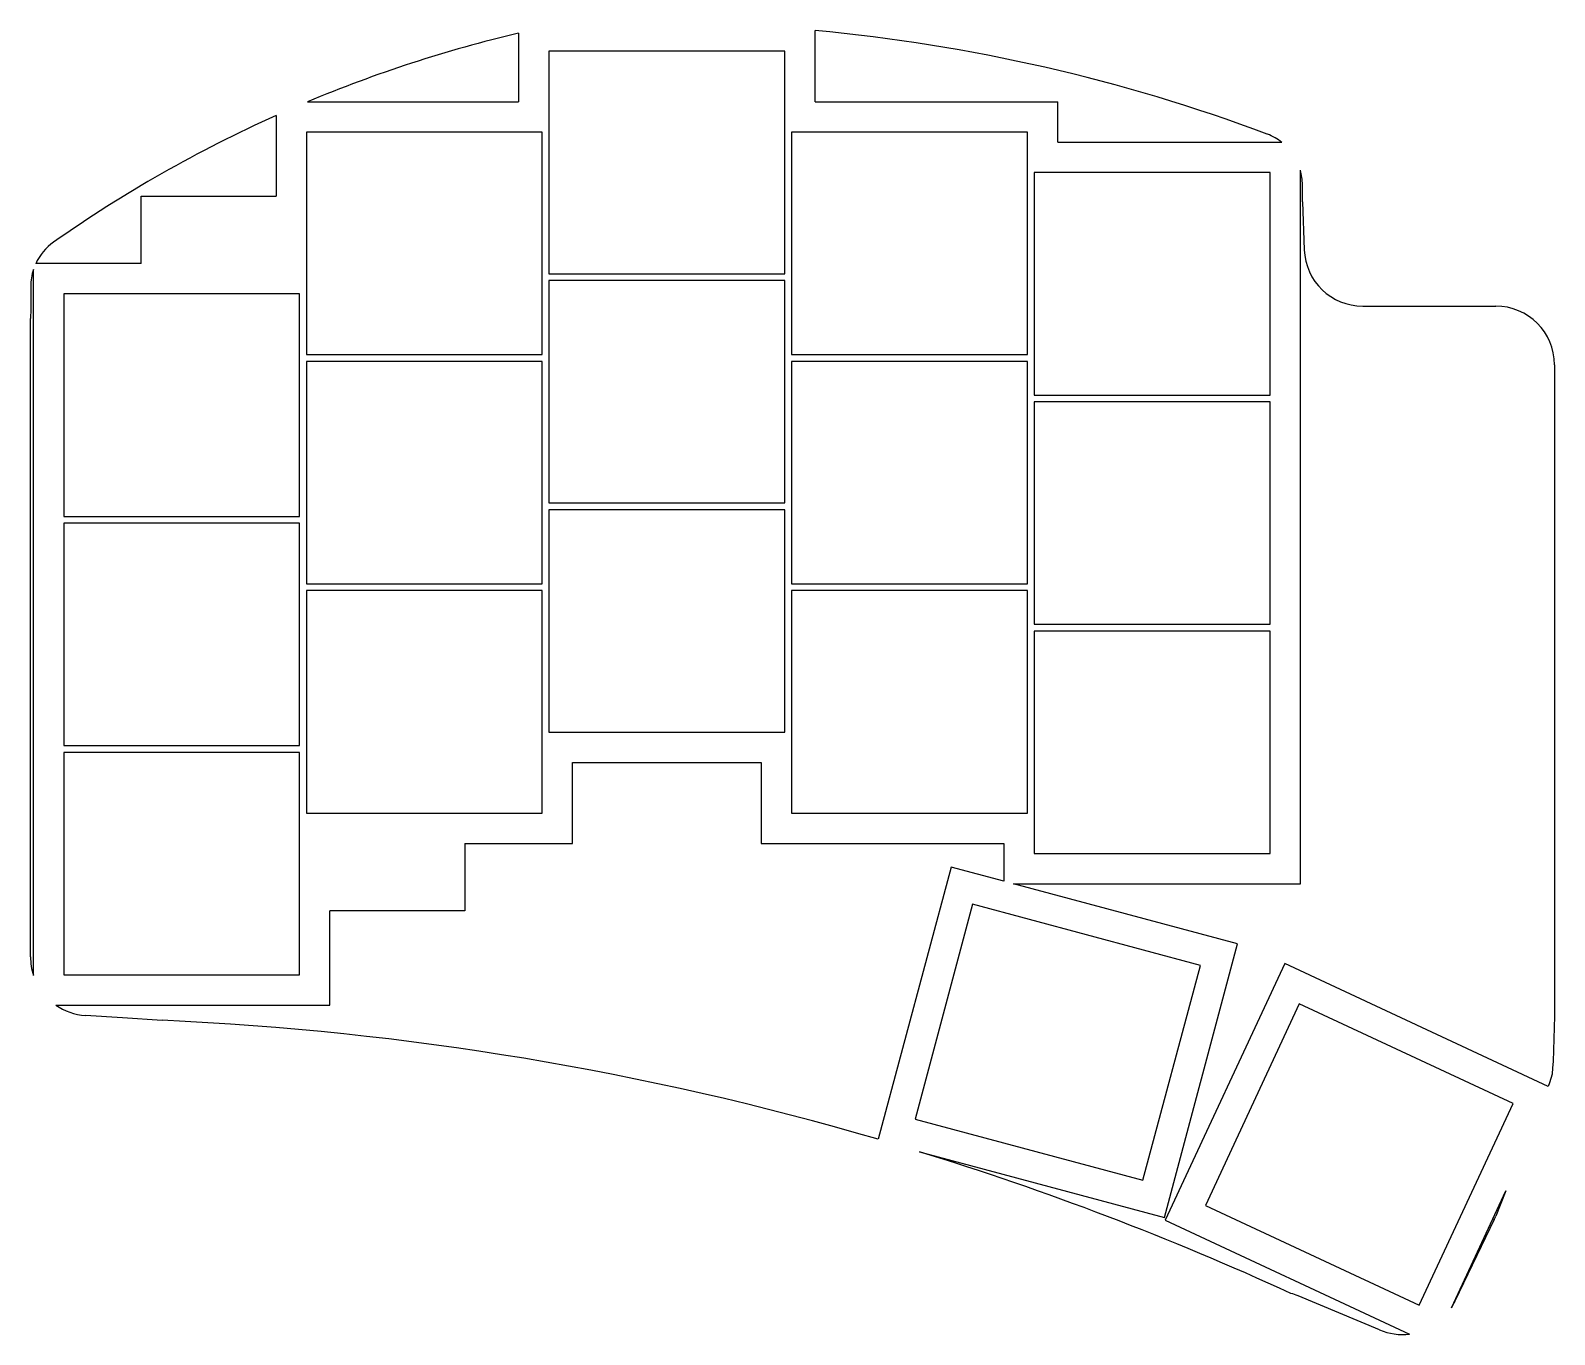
# Model space of a CAD drawing. Header units: millimetres. Extents: x 89 to 202, y -135 to -38.
import ezdxf

# ---------------------------------------------------------------- set-up
doc = ezdxf.new("R2010")
doc.units = ezdxf.units.MM

msp = doc.modelspace()

# ---------------------------------------------------------------- linework, layer by layer
for p, q in [((125, -38.4), (125, -43.5)), ((147, -43.5), (147, -38.21)), ((144.75, -39.75), (127.25, -39.75)), ((127.25, -39.75), (127.25, -56.25)), ((144.75, -56.25), (144.75, -39.75)), ((109.33, -43.5), (125, -43.5)), ((147, -43.5), (165, -43.5)), ((165, -46.5), (165, -43.5)), ((107, -44.51), (107, -50.5)), ((126.75, -45.75), (109.25, -45.75)), ((109.25, -45.75), (109.25, -62.25)), ((126.75, -62.25), (126.75, -45.75)), ((162.75, -45.75), (145.25, -45.75)), ((145.25, -45.75), (145.25, -62.25)), ((162.75, -62.25), (162.75, -45.75)), ((165, -46.5), (181.63, -46.5)), ((183, -101.5), (183, -48.57)), ((180.75, -48.75), (163.25, -48.75)), ((163.25, -48.75), (163.25, -65.25)), ((180.75, -65.25), (180.75, -48.75)), ((183.15, -50.91), (183.15, -49.64)), ((97, -50.5), (107, -50.5)), ((97, -55.5), (97, -50.5)), ((183.15, -50.91), (183.28, -54.47)), ((89, -108.29), (89, -55.93)), ((97, -55.5), (89.17, -55.5)), ((127.25, -56.25), (144.75, -56.25)), ((88.8, -57.18), (88.8, -59.16)), ((144.75, -56.75), (127.25, -56.75)), ((127.25, -56.75), (127.25, -73.25)), ((144.75, -73.25), (144.75, -56.75)), ((108.75, -57.75), (91.25, -57.75)), ((91.25, -57.75), (91.25, -74.25)), ((108.75, -74.25), (108.75, -57.75)), ((187.63, -58.65), (197.5, -58.65)), ((88.78, -106.92), (88.78, -59.58)), ((109.25, -62.25), (126.75, -62.25)), ((126.75, -62.75), (109.25, -62.75)), ((109.25, -62.75), (109.25, -79.25)), ((126.75, -79.25), (126.75, -62.75)), ((145.25, -62.25), (162.75, -62.25)), ((162.75, -62.75), (145.25, -62.75)), ((145.25, -62.75), (145.25, -79.25)), ((162.75, -79.25), (162.75, -62.75)), ((201.85, -63), (201.85, -110.8)), ((163.25, -65.25), (180.75, -65.25)), ((180.75, -65.75), (163.25, -65.75)), ((163.25, -65.75), (163.25, -82.25)), ((180.75, -82.25), (180.75, -65.75)), ((127.25, -73.25), (144.75, -73.25)), ((91.25, -74.25), (108.75, -74.25)), ((144.75, -73.75), (127.25, -73.75)), ((127.25, -73.75), (127.25, -90.25)), ((144.75, -90.25), (144.75, -73.75)), ((108.75, -74.75), (91.25, -74.75)), ((91.25, -74.75), (91.25, -91.25)), ((108.75, -91.25), (108.75, -74.75)), ((109.25, -79.25), (126.75, -79.25)), ((126.75, -79.75), (109.25, -79.75)), ((109.25, -79.75), (109.25, -96.25)), ((126.75, -96.25), (126.75, -79.75)), ((145.25, -79.25), (162.75, -79.25)), ((162.75, -79.75), (145.25, -79.75)), ((145.25, -79.75), (145.25, -96.25)), ((162.75, -96.25), (162.75, -79.75)), ((163.25, -82.25), (180.75, -82.25)), ((180.75, -82.75), (163.25, -82.75)), ((163.25, -82.75), (163.25, -99.25)), ((180.75, -99.25), (180.75, -82.75)), ((127.25, -90.25), (144.75, -90.25)), ((91.25, -91.25), (108.75, -91.25)), ((108.75, -91.75), (91.25, -91.75)), ((91.25, -91.75), (91.25, -108.25)), ((108.75, -108.25), (108.75, -91.75)), ((129, -98.5), (129, -92.5)), ((129, -92.5), (143, -92.5)), ((143, -92.5), (143, -98.5)), ((109.25, -96.25), (126.75, -96.25)), ((145.25, -96.25), (162.75, -96.25)), ((121, -98.5), (121, -103.5)), ((121, -98.5), (129, -98.5)), ((143, -98.5), (161, -98.5)), ((161, -98.5), (161, -101.31)), ((163.25, -99.25), (180.75, -99.25)), ((157.09, -100.26), (151.68, -120.45)), ((161, -101.31), (157.09, -100.26)), ((161.72, -101.5), (183, -101.5)), ((178.34, -105.95), (161.72, -101.5)), ((111, -110.5), (111, -103.5)), ((121, -103.5), (111, -103.5)), ((158.68, -103.02), (154.41, -118.95)), ((175.59, -107.55), (158.68, -103.02)), ((172.91, -126.24), (178.34, -105.95)), ((181.84, -107.41), (172.96, -126.44)), ((201.39, -116.53), (181.84, -107.41)), ((91.25, -108.25), (108.75, -108.25)), ((171.32, -123.48), (175.59, -107.55)), ((90.66, -110.5), (111, -110.5)), ((182.92, -110.4), (175.95, -125.35)), ((198.78, -117.79), (182.92, -110.4)), ((201.85, -110.8), (201.85, -111.33)), ((95.6, -111.44), (92.85, -111.26)), ((98.56, -111.63), (95.6, -111.44)), ((201.85, -111.33), (201.75, -114.68)), ((201.7, -115.15), (201.67, -115.62)), ((201.75, -114.68), (201.7, -115.15)), ((201.49, -116.27), (201.39, -116.53)), ((201.67, -115.62), (201.49, -116.27)), ((191.81, -132.75), (198.78, -117.79)), ((154.41, -118.95), (171.32, -123.48)), ((154.73, -121.37), (172.91, -126.24)), ((194.2, -132.95), (198.25, -124.27)), ((198.25, -124.27), (197.49, -126.15)), ((175.95, -125.35), (191.81, -132.75)), ((172.96, -126.44), (191.1, -134.9)), ((197.38, -126.39), (194.47, -132.46)), ((188.87, -134.59), (182.83, -132.06))]:
    msp.add_line(p, q)
for centre, radius, start, end in [((148, -135.72), 100, 103.2971, 112.7501), ((135, -167.65), 130, 69.4908, 84.7036), ((148, -135.72), 100, 114.2048, 125.0996), ((179.15, -49.64), 4, 51.6366, 69.4908), ((179.15, -49.64), 4, 0, 15.4743), ((92.8, -57.18), 4, 125.0996, 155.2084), ((187.63, -54.3), 4.35, 182.1816, 270), ((92.8, -57.18), 4, 161.8051, 180), ((197.5, -63), 4.35, 0, 90), ((93.13, -59.58), 4.35, 174.5036, 180), ((93.13, -106.92), 4.35, 180, 198.3), ((93.13, -106.92), 4.35, 235.348, 266.3086), ((95.88, -107.1), 4.35, 266.3086, 266.4237), ((88.5, -336.4), 225, 73.6915, 87.4373), ((88.5, -336.4), 225, 65.3653, 72.8801), ((193.46, -124.51), 4.35, 334.4271, 337.9207), ((181.15, -136.08), 4.35, 67.2906, 74.8201), ((190.55, -130.58), 4.35, 327.0703, 334.4271), ((190.55, -130.58), 4.35, 247.2906, 277.195)]:
    msp.add_arc(centre, radius, start, end)

doc.saveas('drawing.dxf')
